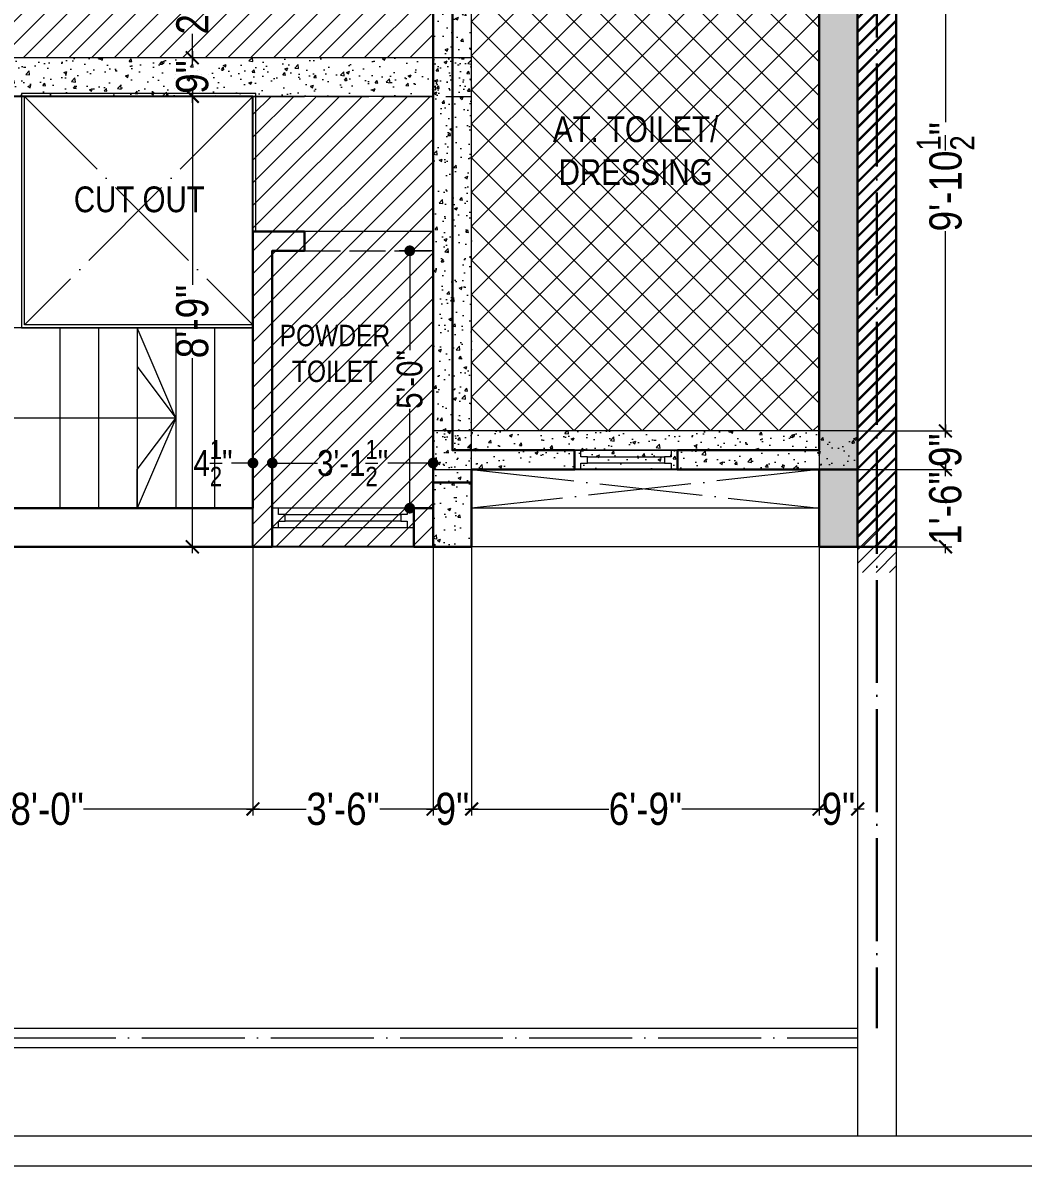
# Model space of a CAD drawing. Header units: millimetres. Extents: x 56222 to 163527, y -177397 to -121287.
# Drawn here: x 159547.7 to 159781, y -175332.2 to -175065.7 of the extents above; entities that cross this region are included whole.
import ezdxf

# ---------------------------------------------------------------- set-up
doc = ezdxf.new("R2010")
doc.units = ezdxf.units.MM
doc.header["$MEASUREMENT"] = 0
doc.header["$PDMODE"] = 35
doc.linetypes.add('ACAD_ISO02W100', pattern=[15, 12, -3])
doc.linetypes.add('ACAD_ISO04W100', pattern=[30, 24, -3, 0, -3])
doc.layers.get('Defpoints').update_dxf_attribs({"color": 220})
for name, color, linetype, lineweight in [('COLUMN', 1, 'Continuous', 30), ('FIRST FLOOR_( STAIR )', 251, 'Continuous', 9), ('GROUND FLOOR', 7, 'Continuous', 9), ('GROUND FLOOR  ( HATCH )', 251, 'Continuous', 9), ('GROUND FLOOR ( DW_RAIL )', 7, 'Continuous', 9), ('SECOND FLOOR', 7, 'Continuous', 9), ('SECOND FLOOR  ( PLINE )', 251, 'Continuous', 30), ('SECOND FLOOR ( DIM )', 7, 'Continuous', 9), ('SECOND FLOOR ( DW_RAIL )', 7, 'Continuous', 9), ('SECOND FLOOR ( PLine )', 7, 'Continuous', 30), ('SECOND FLOOR ( TEXT )', 7, 'Continuous', 9), ('X_PLOT', 1, 'Continuous', 9), ('X_SHEET', 7, 'Continuous', 9), ('XX~SLAB ( BEAM )~ ( DIM )', 7, 'Continuous', 9), ('XX~SLAB ( HATCH )', 7, 'Continuous', 9), ('XX~STR BEAM', 5, 'ACAD_ISO02W100', 9)]:
    doc.layers.add(name, color=color, linetype=linetype, lineweight=lineweight)
doc.layers.add('XX~SLAB ( BEAM )~ ( HATCH )', color=1, linetype='Continuous', lineweight=9, plot=False)
doc.layers.add('XX~SLAB ( HATCH )~ PLINE', color=251, linetype='Continuous', lineweight=9, plot=False)
doc.layers.add('XX~SLAB ( PLINE )', color=251, linetype='Continuous', plot=False)
doc.styles.add('Cn BT~6', font='swissc.ttf', dxfattribs={"height": 6})
doc.styles.add("Cn_BT_0'-0", font='swissc.ttf')
doc.styles.add('Cn_BT_7½', font='swissc.ttf', dxfattribs={"height": 7.5})
doc.styles.add('KATHA', font='swissc.ttf')
doc.dimstyles.new('Cn BT~6', dxfattribs={"dimtxt": 0.18, "dimasz": 2.5, "dimexe": 2.5, "dimexo": 0, "dimgap": 0.09, "dimtad": 0, "dimdec": 3, "dimzin": 3, "dimdsep": 46, "dimlunit": 4, "dimtxsty": 'Cn BT~6', "dimblk": 'DOT', "dimcen": 0.09, "dimdle": 2, "dimclrd": 250, "dimclre": 250, "dimclrt": 5, "dimadec": 0, "dimazin": 0, "dimtfac": 0.75, "dimtdec": 3, "dimtofl": 0, "dimtmove": 0, "dimatfit": 3, "dimfxl": 1, "dimtolj": 1, "dimtzin": 0, "dimlwd": 15, "dimlwe": 15, "dimarcsym": 0})
doc.dimstyles.new('Cn_BT_7½', dxfattribs={"dimtxt": 9, "dimasz": 3, "dimexe": 1.5, "dimexo": 0, "dimgap": 0.09, "dimtad": 0, "dimdec": 3, "dimzin": 3, "dimdsep": 46, "dimlunit": 4, "dimtxsty": 'Cn_BT_7½', "dimblk": 'ARCHTICK', "dimcen": 0.09, "dimdle": 1.5, "dimclrd": 251, "dimclre": 251, "dimclrt": 14, "dimadec": 0, "dimazin": 0, "dimtfac": 0.75, "dimtdec": 3, "dimtofl": 0, "dimtmove": 0, "dimatfit": 3, "dimfxl": 0, "dimtolj": 1, "dimtzin": 0, "dimlwd": 15, "dimlwe": 15, "dimarcsym": 0})

# ---------------------------------------------------------------- blocks, each defined once
blk = doc.blocks.new('_Dot')
at = {"color": 0, "linetype": 'ByBlock', "lineweight": -2}
blk.add_line((-0.5, 0), (-1, 0), dxfattribs=at)
at = {"color": 0, "linetype": 'ByBlock', "const_width": 0.5}
blk.add_lwpolyline([(-0.25, 0, 1), (0.25, 0, 1)], format="xyb", close=True, dxfattribs=at)
blk = doc.blocks.new('*D327')
at = {"layer": 'Defpoints', "color": 0, "transparency": 16777216}
for p in [(159605.88, -175160.81), (159643.38, -175160.81), (159643.38, -175168.28)]:
    blk.add_point(p, dxfattribs=at)
at = {"layer": 'SECOND FLOOR ( DIM )', "color": 250, "lineweight": 15, "transparency": 16777216}
for p, q in [((159605.88, -175160.81), (159605.88, -175170.78)), ((159643.38, -175160.81), (159643.38, -175170.78)), ((159608.38, -175168.28), (159616.43, -175168.28)), ((159640.88, -175168.28), (159632.82, -175168.28))]:
    blk.add_line(p, q, dxfattribs=at)
at = {"layer": 'SECOND FLOOR ( DIM )', "color": 250, "lineweight": 15, "transparency": 16777216, "xscale": 2.5, "yscale": 2.5, "zscale": 2.5, "rotation": 180}
blk.add_blockref('_Dot', (159605.88, -175168.28), dxfattribs=at)
at = {"layer": 'SECOND FLOOR ( DIM )', "color": 250, "lineweight": 15, "transparency": 16777216, "xscale": 2.5, "yscale": 2.5, "zscale": 2.5}
blk.add_blockref('_Dot', (159643.38, -175168.28), dxfattribs=at)
at = {"layer": 'SECOND FLOOR ( DIM )', "color": 5, "transparency": 16777216, "insert": (159624.63, -175168.28), "char_height": 6, "attachment_point": 5, "style": 'Cn BT~6'}
blk.add_mtext('\\A1;3\'-1{\\H0.750000x;\\S1/2;}"', dxfattribs=at)
blk = doc.blocks.new('*D326')
at = {"layer": 'Defpoints', "color": 0, "transparency": 16777216}
for p in [(159637.94, -175118.81), (159643.38, -175118.81), (159643.38, -175178.81)]:
    blk.add_point(p, dxfattribs=at)
at = {"layer": 'SECOND FLOOR ( DIM )', "color": 250, "lineweight": 15, "transparency": 16777216}
for p, q in [((159643.38, -175118.81), (159635.44, -175118.81)), ((159637.94, -175121.31), (159637.94, -175141.96)), ((159637.94, -175176.31), (159637.94, -175155.65)), ((159643.38, -175178.81), (159635.44, -175178.81))]:
    blk.add_line(p, q, dxfattribs=at)
at = {"layer": 'SECOND FLOOR ( DIM )', "color": 250, "lineweight": 15, "transparency": 16777216, "xscale": 2.5, "yscale": 2.5, "zscale": 2.5}
for p, rotation in [((159637.94, -175118.81), 90), ((159637.94, -175178.81), 270)]:
    blk.add_blockref('_Dot', p, dxfattribs=dict(at, rotation=rotation))
at = {"layer": 'SECOND FLOOR ( DIM )', "color": 5, "transparency": 16777216, "insert": (159637.94, -175148.81), "char_height": 6, "attachment_point": 5, "rotation": 90, "style": 'Cn BT~6'}
blk.add_mtext('\\A1;5\'-0"', dxfattribs=at)
blk = doc.blocks.new('_ArchTick')
at = {"color": 0, "linetype": 'ByBlock', "const_width": 0.15}
blk.add_lwpolyline([(-0.5, -0.5), (0.5, 0.5)], dxfattribs=at)
blk = doc.blocks.new('*D274')
at = {"layer": 'Defpoints', "color": 0, "transparency": 16777216}
for p in [(159742.38, -175042.31), (159742.38, -175160.81), (159762.86, -175160.81)]:
    blk.add_point(p, dxfattribs=at)
at = {"layer": 'XX~SLAB ( BEAM )~ ( DIM )', "color": 251, "lineweight": 15, "transparency": 16777216}
for p, q in [((159742.38, -175042.31), (159764.36, -175042.31)), ((159762.86, -175040.81), (159762.86, -175088.84)), ((159762.86, -175162.31), (159762.86, -175114.27)), ((159742.38, -175160.81), (159764.36, -175160.81))]:
    blk.add_line(p, q, dxfattribs=at)
at = {"layer": 'XX~SLAB ( BEAM )~ ( DIM )', "color": 251, "lineweight": 15, "transparency": 16777216, "xscale": 3, "yscale": 3, "zscale": 3}
for p, rotation in [((159762.86, -175042.31), 90), ((159762.86, -175160.81), 270)]:
    blk.add_blockref('_ArchTick', p, dxfattribs=dict(at, rotation=rotation))
at = {"layer": 'XX~SLAB ( BEAM )~ ( DIM )', "color": 14, "transparency": 16777216, "insert": (159762.86, -175101.56), "char_height": 7.5, "attachment_point": 5, "rotation": 90, "style": 'Cn_BT_7½'}
blk.add_mtext('\\A1;9\'-10{\\H0.750000x;\\S1/2;}"', dxfattribs=at)
blk = doc.blocks.new('*D273')
at = {"layer": 'Defpoints', "color": 0, "transparency": 16777216}
for p in [(159742.38, -175160.81), (159742.38, -175169.81), (159762.86, -175169.81)]:
    blk.add_point(p, dxfattribs=at)
at = {"layer": 'XX~SLAB ( BEAM )~ ( DIM )', "color": 251, "lineweight": 15, "transparency": 16777216}
for p, q in [((159762.86, -175159.31), (159762.86, -175161.65)), ((159742.38, -175160.81), (159764.36, -175160.81)), ((159742.38, -175169.81), (159764.36, -175169.81)), ((159762.86, -175171.31), (159762.86, -175168.96))]:
    blk.add_line(p, q, dxfattribs=at)
at = {"layer": 'XX~SLAB ( BEAM )~ ( DIM )', "color": 251, "lineweight": 15, "transparency": 16777216, "xscale": 3, "yscale": 3, "zscale": 3}
for p, rotation in [((159762.86, -175160.81), 90), ((159762.86, -175169.81), 270)]:
    blk.add_blockref('_ArchTick', p, dxfattribs=dict(at, rotation=rotation))
at = {"layer": 'XX~SLAB ( BEAM )~ ( DIM )', "color": 14, "transparency": 16777216, "insert": (159762.86, -175165.31), "char_height": 7.5, "attachment_point": 5, "rotation": 90, "style": 'Cn_BT_7½'}
blk.add_mtext('\\A1;9"', dxfattribs=at)
blk = doc.blocks.new('*D272')
at = {"layer": 'Defpoints', "color": 0, "transparency": 16777216}
for p in [(159742.38, -175169.81), (159751.38, -175187.81), (159762.86, -175187.81)]:
    blk.add_point(p, dxfattribs=at)
at = {"layer": 'XX~SLAB ( BEAM )~ ( DIM )', "color": 251, "lineweight": 15, "transparency": 16777216}
for p, q in [((159762.86, -175168.31), (159762.86, -175170.43)), ((159742.38, -175169.81), (159764.36, -175169.81)), ((159762.86, -175189.31), (159762.86, -175187.18)), ((159751.38, -175187.81), (159764.36, -175187.81))]:
    blk.add_line(p, q, dxfattribs=at)
at = {"layer": 'XX~SLAB ( BEAM )~ ( DIM )', "color": 251, "lineweight": 15, "transparency": 16777216, "xscale": 3, "yscale": 3, "zscale": 3}
for p, rotation in [((159762.86, -175169.81), 90), ((159762.86, -175187.81), 270)]:
    blk.add_blockref('_ArchTick', p, dxfattribs=dict(at, rotation=rotation))
at = {"layer": 'XX~SLAB ( BEAM )~ ( DIM )', "color": 14, "transparency": 16777216, "insert": (159762.86, -175178.81), "char_height": 7.5, "attachment_point": 5, "rotation": 90, "style": 'Cn_BT_7½'}
blk.add_mtext('\\A1;1\'-6"', dxfattribs=at)
blk = doc.blocks.new('*D268')
at = {"layer": 'Defpoints', "color": 0, "transparency": 16777216}
for p in [(159601.38, -175187.81), (159505.38, -175223.81), (159601.38, -175248.94)]:
    blk.add_point(p, dxfattribs=at)
at = {"layer": 'XX~SLAB ( BEAM )~ ( DIM )', "color": 251, "lineweight": 15, "transparency": 16777216}
for p, q in [((159601.38, -175187.81), (159601.38, -175250.44)), ((159505.38, -175223.81), (159505.38, -175250.44)), ((159503.88, -175248.94), (159544.85, -175248.94)), ((159602.88, -175248.94), (159561.9, -175248.94))]:
    blk.add_line(p, q, dxfattribs=at)
at = {"layer": 'XX~SLAB ( BEAM )~ ( DIM )', "color": 251, "lineweight": 15, "transparency": 16777216, "xscale": 3, "yscale": 3, "zscale": 3, "rotation": 180}
blk.add_blockref('_ArchTick', (159505.38, -175248.94), dxfattribs=at)
at = {"layer": 'XX~SLAB ( BEAM )~ ( DIM )', "color": 251, "lineweight": 15, "transparency": 16777216, "xscale": 3, "yscale": 3, "zscale": 3}
blk.add_blockref('_ArchTick', (159601.38, -175248.94), dxfattribs=at)
at = {"layer": 'XX~SLAB ( BEAM )~ ( DIM )', "color": 14, "transparency": 16777216, "insert": (159553.38, -175248.94), "char_height": 7.5, "attachment_point": 5, "style": 'Cn_BT_7½'}
blk.add_mtext('\\A1;8\'-0"', dxfattribs=at)
blk = doc.blocks.new('*D267')
at = {"layer": 'Defpoints', "color": 0, "transparency": 16777216}
for p in [(159601.38, -175187.81), (159643.38, -175187.81), (159643.38, -175248.94)]:
    blk.add_point(p, dxfattribs=at)
at = {"layer": 'XX~SLAB ( BEAM )~ ( DIM )', "color": 251, "lineweight": 15, "transparency": 16777216}
for p, q in [((159601.38, -175187.81), (159601.38, -175250.44)), ((159643.38, -175187.81), (159643.38, -175250.44)), ((159599.88, -175248.94), (159613.82, -175248.94)), ((159644.88, -175248.94), (159630.93, -175248.94))]:
    blk.add_line(p, q, dxfattribs=at)
at = {"layer": 'XX~SLAB ( BEAM )~ ( DIM )', "color": 251, "lineweight": 15, "transparency": 16777216, "xscale": 3, "yscale": 3, "zscale": 3, "rotation": 180}
blk.add_blockref('_ArchTick', (159601.38, -175248.94), dxfattribs=at)
at = {"layer": 'XX~SLAB ( BEAM )~ ( DIM )', "color": 251, "lineweight": 15, "transparency": 16777216, "xscale": 3, "yscale": 3, "zscale": 3}
blk.add_blockref('_ArchTick', (159643.38, -175248.94), dxfattribs=at)
at = {"layer": 'XX~SLAB ( BEAM )~ ( DIM )', "color": 14, "transparency": 16777216, "insert": (159622.38, -175248.94), "char_height": 7.5, "attachment_point": 5, "style": 'Cn_BT_7½'}
blk.add_mtext('\\A1;3\'-6"', dxfattribs=at)
blk = doc.blocks.new('*D266')
at = {"layer": 'Defpoints', "color": 0, "transparency": 16777216}
for p in [(159643.38, -175187.81), (159652.38, -175187.81), (159652.38, -175248.94)]:
    blk.add_point(p, dxfattribs=at)
at = {"layer": 'XX~SLAB ( BEAM )~ ( DIM )', "color": 251, "lineweight": 15, "transparency": 16777216}
for p, q in [((159643.38, -175187.81), (159643.38, -175250.44)), ((159652.38, -175187.81), (159652.38, -175250.44)), ((159641.88, -175248.94), (159644.22, -175248.94)), ((159653.88, -175248.94), (159651.53, -175248.94))]:
    blk.add_line(p, q, dxfattribs=at)
at = {"layer": 'XX~SLAB ( BEAM )~ ( DIM )', "color": 251, "lineweight": 15, "transparency": 16777216, "xscale": 3, "yscale": 3, "zscale": 3, "rotation": 180}
blk.add_blockref('_ArchTick', (159643.38, -175248.94), dxfattribs=at)
at = {"layer": 'XX~SLAB ( BEAM )~ ( DIM )', "color": 251, "lineweight": 15, "transparency": 16777216, "xscale": 3, "yscale": 3, "zscale": 3}
blk.add_blockref('_ArchTick', (159652.38, -175248.94), dxfattribs=at)
at = {"layer": 'XX~SLAB ( BEAM )~ ( DIM )', "color": 14, "transparency": 16777216, "insert": (159647.88, -175248.94), "char_height": 7.5, "attachment_point": 5, "style": 'Cn_BT_7½'}
blk.add_mtext('\\A1;9"', dxfattribs=at)
blk = doc.blocks.new('*D265')
at = {"layer": 'Defpoints', "color": 0, "transparency": 16777216}
for p in [(159652.38, -175187.81), (159733.38, -175187.81), (159733.38, -175248.94)]:
    blk.add_point(p, dxfattribs=at)
at = {"layer": 'XX~SLAB ( BEAM )~ ( DIM )', "color": 251, "lineweight": 15, "transparency": 16777216}
for p, q in [((159652.38, -175187.81), (159652.38, -175250.44)), ((159733.38, -175187.81), (159733.38, -175250.44)), ((159650.88, -175248.94), (159684.36, -175248.94)), ((159734.88, -175248.94), (159701.39, -175248.94))]:
    blk.add_line(p, q, dxfattribs=at)
at = {"layer": 'XX~SLAB ( BEAM )~ ( DIM )', "color": 251, "lineweight": 15, "transparency": 16777216, "xscale": 3, "yscale": 3, "zscale": 3, "rotation": 180}
blk.add_blockref('_ArchTick', (159652.38, -175248.94), dxfattribs=at)
at = {"layer": 'XX~SLAB ( BEAM )~ ( DIM )', "color": 251, "lineweight": 15, "transparency": 16777216, "xscale": 3, "yscale": 3, "zscale": 3}
blk.add_blockref('_ArchTick', (159733.38, -175248.94), dxfattribs=at)
at = {"layer": 'XX~SLAB ( BEAM )~ ( DIM )', "color": 14, "transparency": 16777216, "insert": (159692.88, -175248.94), "char_height": 7.5, "attachment_point": 5, "style": 'Cn_BT_7½'}
blk.add_mtext('\\A1;6\'-9"', dxfattribs=at)
blk = doc.blocks.new('*D264')
at = {"layer": 'Defpoints', "color": 0, "transparency": 16777216}
for p in [(159733.38, -175187.81), (159742.38, -175187.81), (159742.38, -175248.94)]:
    blk.add_point(p, dxfattribs=at)
at = {"layer": 'XX~SLAB ( BEAM )~ ( DIM )', "color": 251, "lineweight": 15, "transparency": 16777216}
for p, q in [((159733.38, -175187.81), (159733.38, -175250.44)), ((159742.38, -175187.81), (159742.38, -175250.44)), ((159731.88, -175248.94), (159734.22, -175248.94)), ((159743.88, -175248.94), (159741.53, -175248.94))]:
    blk.add_line(p, q, dxfattribs=at)
at = {"layer": 'XX~SLAB ( BEAM )~ ( DIM )', "color": 251, "lineweight": 15, "transparency": 16777216, "xscale": 3, "yscale": 3, "zscale": 3, "rotation": 180}
blk.add_blockref('_ArchTick', (159733.38, -175248.94), dxfattribs=at)
at = {"layer": 'XX~SLAB ( BEAM )~ ( DIM )', "color": 251, "lineweight": 15, "transparency": 16777216, "xscale": 3, "yscale": 3, "zscale": 3}
blk.add_blockref('_ArchTick', (159742.38, -175248.94), dxfattribs=at)
at = {"layer": 'XX~SLAB ( BEAM )~ ( DIM )', "color": 14, "transparency": 16777216, "insert": (159737.88, -175248.94), "char_height": 7.5, "attachment_point": 5, "style": 'Cn_BT_7½'}
blk.add_mtext('\\A1;9"', dxfattribs=at)
blk = doc.blocks.new('*D260')
at = {"layer": 'Defpoints', "color": 0, "transparency": 16777216}
for p in [(159590.52, -175042.31), (159587.25, -175073.81), (159590.52, -175073.81)]:
    blk.add_point(p, dxfattribs=at)
at = {"layer": 'XX~SLAB ( BEAM )~ ( DIM )', "color": 251, "lineweight": 15, "transparency": 16777216}
for p, q in [((159590.52, -175042.31), (159585.75, -175042.31)), ((159587.25, -175040.81), (159587.25, -175047.87)), ((159587.25, -175075.31), (159587.25, -175068.24)), ((159590.52, -175073.81), (159585.75, -175073.81))]:
    blk.add_line(p, q, dxfattribs=at)
at = {"layer": 'XX~SLAB ( BEAM )~ ( DIM )', "color": 251, "lineweight": 15, "transparency": 16777216, "xscale": 3, "yscale": 3, "zscale": 3}
for p, rotation in [((159587.25, -175042.31), 90), ((159587.25, -175073.81), 270)]:
    blk.add_blockref('_ArchTick', p, dxfattribs=dict(at, rotation=rotation))
at = {"layer": 'XX~SLAB ( BEAM )~ ( DIM )', "color": 14, "transparency": 16777216, "insert": (159587.25, -175058.06), "char_height": 7.5, "attachment_point": 5, "rotation": 90, "style": 'Cn_BT_7½'}
blk.add_mtext('\\A1;2\'-7{\\H0.750000x;\\S1/2;}"', dxfattribs=at)
blk = doc.blocks.new('*D259')
at = {"layer": 'Defpoints', "color": 0, "transparency": 16777216}
for p in [(159590.52, -175073.81), (159587.25, -175082.81), (159590.52, -175082.81)]:
    blk.add_point(p, dxfattribs=at)
at = {"layer": 'XX~SLAB ( BEAM )~ ( DIM )', "color": 251, "lineweight": 15, "transparency": 16777216}
for p, q in [((159587.25, -175072.31), (159587.25, -175074.65)), ((159590.52, -175073.81), (159585.75, -175073.81)), ((159590.52, -175082.81), (159585.75, -175082.81)), ((159587.25, -175084.31), (159587.25, -175081.96))]:
    blk.add_line(p, q, dxfattribs=at)
at = {"layer": 'XX~SLAB ( BEAM )~ ( DIM )', "color": 251, "lineweight": 15, "transparency": 16777216, "xscale": 3, "yscale": 3, "zscale": 3}
for p, rotation in [((159587.25, -175073.81), 90), ((159587.25, -175082.81), 270)]:
    blk.add_blockref('_ArchTick', p, dxfattribs=dict(at, rotation=rotation))
at = {"layer": 'XX~SLAB ( BEAM )~ ( DIM )', "color": 14, "transparency": 16777216, "insert": (159587.25, -175078.31), "char_height": 7.5, "attachment_point": 5, "rotation": 90, "style": 'Cn_BT_7½'}
blk.add_mtext('\\A1;9"', dxfattribs=at)
blk = doc.blocks.new('*D258')
at = {"layer": 'Defpoints', "color": 0, "transparency": 16777216}
for p in [(159590.52, -175082.81), (159587.25, -175187.81), (159601.38, -175187.81)]:
    blk.add_point(p, dxfattribs=at)
at = {"layer": 'XX~SLAB ( BEAM )~ ( DIM )', "color": 251, "lineweight": 15, "transparency": 16777216}
for p, q in [((159590.52, -175082.81), (159585.75, -175082.81)), ((159587.25, -175081.31), (159587.25, -175126.78)), ((159587.25, -175189.31), (159587.25, -175143.83)), ((159601.38, -175187.81), (159585.75, -175187.81))]:
    blk.add_line(p, q, dxfattribs=at)
at = {"layer": 'XX~SLAB ( BEAM )~ ( DIM )', "color": 251, "lineweight": 15, "transparency": 16777216, "xscale": 3, "yscale": 3, "zscale": 3}
for p, rotation in [((159587.25, -175082.81), 90), ((159587.25, -175187.81), 270)]:
    blk.add_blockref('_ArchTick', p, dxfattribs=dict(at, rotation=rotation))
at = {"layer": 'XX~SLAB ( BEAM )~ ( DIM )', "color": 14, "transparency": 16777216, "insert": (159587.25, -175135.31), "char_height": 7.5, "attachment_point": 5, "rotation": 90, "style": 'Cn_BT_7½'}
blk.add_mtext('\\A1;8\'-9"', dxfattribs=at)
blk = doc.blocks.new('*D255')
at = {"layer": 'Defpoints', "color": 0, "transparency": 16777216}
for p in [(159601.38, -175163.02), (159605.88, -175160.81), (159601.38, -175168.28)]:
    blk.add_point(p, dxfattribs=at)
at = {"layer": 'SECOND FLOOR ( DIM )', "color": 250, "lineweight": 15, "transparency": 16777216}
for p, q in [((159601.38, -175163.02), (159601.38, -175170.78)), ((159605.88, -175160.81), (159605.88, -175170.78)), ((159598.88, -175168.28), (159596.38, -175168.28)), ((159608.38, -175168.28), (159610.88, -175168.28))]:
    blk.add_line(p, q, dxfattribs=at)
at = {"layer": 'SECOND FLOOR ( DIM )', "color": 250, "lineweight": 15, "transparency": 16777216, "xscale": 2.5, "yscale": 2.5, "zscale": 2.5}
blk.add_blockref('_Dot', (159601.38, -175168.28), dxfattribs=at)
at = {"layer": 'SECOND FLOOR ( DIM )', "color": 250, "lineweight": 15, "transparency": 16777216, "xscale": 2.5, "yscale": 2.5, "zscale": 2.5, "rotation": 180}
blk.add_blockref('_Dot', (159605.88, -175168.28), dxfattribs=at)
at = {"layer": 'SECOND FLOOR ( DIM )', "color": 5, "transparency": 16777216, "insert": (159592.06, -175168.28), "char_height": 6, "attachment_point": 5, "style": 'Cn BT~6'}
blk.add_mtext('\\A1;4{\\H0.750000x;\\S1/2;}"', dxfattribs=at)

msp = doc.modelspace()

# ---------------------------------------------------------------- hatches: boundary and pattern name
at = {"layer": 'GROUND FLOOR  ( HATCH )'}
h = msp.add_hatch(dxfattribs=at)
h.set_pattern_fill('ANSI31', color=6, scale=18, style=0)
h.set_pattern_definition([(45, (43210.6903, -12568.631), (-1.590990258, 1.590990258), [])])
h.paths.add_polyline_path([(159751.3762, -174844.30534), (159742.37621, -174844.30534), (159742.37621, -175187.80535), (159751.3762, -175187.80535)])
h = msp.add_hatch(dxfattribs=at)
h.set_pattern_fill('ANSI31', color=6, scale=18, style=0)
h.set_pattern_definition([(45, (43210.6903, -12574.631), (-1.590990258, 1.590990258), [])])
h.paths.add_polyline_path([(159751.3762, -174850.30534), (159742.37621, -174850.30534), (159742.37621, -175193.80535), (159751.3762, -175193.80535)])
at = {"layer": 'XX~SLAB ( BEAM )~ ( HATCH )'}
h = msp.add_hatch(dxfattribs=at)
h.set_pattern_fill('AR-CONC', color=256, style=0)
h.set_pattern_definition([(50, (159733.376, -175187.8054), (7.1726, -0.62752), [0.75, -8.25]), (355, (159733.376, -175187.805), (-1.38751, 7.52192), [0.6, -6.6]), (100.4514, (159733.974, -175187.8576), (5.7851, 6.8944), [0.6374, -7.01142]), (46.1842, (159733.376, -175185.805), (10.6724, -1.6552), [1.125, -12.375]), (96.6356, (159734.266, -175185.943), (9.34663, 9.74118), [0.9561, -10.51713]), (351.184, (159733.376, -175185.805), (9.3466, 9.7412), [0.9, -9.9]), (21, (159734.376, -175186.3054), (5.96907, -4.02619), [0.75, -8.25]), (326, (159734.376, -175186.305), (2.43315, 7.2515), [0.6, -6.6]), (71.4514, (159734.8736, -175186.641), (8.40223, 3.2253), [0.6374, -7.01142]), (37.5, (159733.3762, -175187.8054), (0.121599, 3.328939), [0, -6.52, 0, -6.7, 0, -6.625]), (7.5, (159733.3762, -175187.8054), (2.630695, 3.944117), [0, -3.82, 0, -6.37, 0, -2.525]), (327.5, (159731.1462, -175187.8054), (5.338224, -0.225549), [0, -2.5, 0, -7.8, 0, -10.35]), (317.5, (159730.146, -175187.8054), (5.83186, 1.00105), [0, -3.25, 0, -5.18, 0, -7.35])])
h.paths.add_polyline_path([(159733.37621, -175187.80535), (159742.37621, -175187.80535), (159742.37621, -174877.30534), (159733.37621, -174877.30534)])
h = msp.add_hatch(dxfattribs=at)
h.set_pattern_fill('AR-CONC', color=256, style=0)
h.set_pattern_definition([(50, (159643.376, -175187.8054), (7.1726, -0.62752), [0.75, -8.25]), (355, (159643.376, -175187.805), (-1.3875, 7.52192), [0.6, -6.6]), (100.4514, (159643.974, -175187.8576), (5.7851, 6.8944), [0.6374, -7.01142]), (46.184, (159643.376, -175185.805), (10.6724, -1.6552), [1.125, -12.375]), (96.6356, (159644.266, -175185.943), (9.3466, 9.7412), [0.9561, -10.5171]), (351.184, (159643.376, -175185.805), (9.3466, 9.7412), [0.9, -9.9]), (21, (159644.376, -175186.3054), (5.96907, -4.0262), [0.75, -8.25]), (326, (159644.376, -175186.305), (2.43315, 7.2515), [0.6, -6.6]), (71.4514, (159644.8736, -175186.641), (8.40223, 3.2253), [0.6374, -7.01142]), (37.5, (159643.3762, -175187.8054), (0.1216, 3.32894), [0, -6.52, 0, -6.7, 0, -6.625]), (7.5, (159643.3762, -175187.8054), (2.630695, 3.94412), [0, -3.82, 0, -6.37, 0, -2.525]), (327.5, (159641.1462, -175187.8054), (5.338224, -0.22555), [0, -2.5, 0, -7.8, 0, -10.35]), (317.5, (159640.146, -175187.8054), (5.83186, 1.00105), [0, -3.25, 0, -5.18, 0, -7.35])])
h.paths.add_polyline_path([(159643.3762, -175187.80535), (159652.3762, -175187.80535), (159652.3762, -175033.30534), (159643.3762, -175033.30534)])
h = msp.add_hatch(dxfattribs=at)
h.set_pattern_fill('AR-CONC', color=256, style=0)
h.set_pattern_definition([(50, (159496.376, -175082.8053), (7.1726, -0.62752), [0.75, -8.25]), (355, (159496.376, -175082.805), (-1.3875, 7.52192), [0.6, -6.6]), (100.4514, (159496.974, -175082.8576), (5.7851, 6.8944), [0.6374, -7.01142]), (46.184, (159496.376, -175080.805), (10.6724, -1.6552), [1.125, -12.375]), (96.6356, (159497.266, -175080.943), (9.3466, 9.7412), [0.9561, -10.5171]), (351.184, (159496.376, -175080.805), (9.3466, 9.7412), [0.9, -9.9]), (21, (159497.376, -175081.3053), (5.96907, -4.0262), [0.75, -8.25]), (326, (159497.376, -175081.305), (2.43315, 7.2515), [0.6, -6.6]), (71.4514, (159497.8736, -175081.641), (8.40223, 3.2253), [0.6374, -7.01142]), (37.5, (159496.3762, -175082.8053), (0.1216, 3.32894), [0, -6.52, 0, -6.7, 0, -6.625]), (7.5, (159496.3762, -175082.8053), (2.630695, 3.94412), [0, -3.82, 0, -6.37, 0, -2.525]), (327.5, (159494.1462, -175082.8053), (5.338224, -0.22555), [0, -2.5, 0, -7.8, 0, -10.35]), (317.5, (159493.146, -175082.8053), (5.83186, 1.00105), [0, -3.25, 0, -5.18, 0, -7.35])])
h.paths.add_polyline_path([(159496.37621, -175073.80534), (159496.37621, -175082.80534), (159652.3762, -175082.80534), (159652.3762, -175073.80534)])
h = msp.add_hatch(dxfattribs=at)
h.set_pattern_fill('AR-CONC', color=256, style=0)
h.set_pattern_definition([(50, (159643.376, -175169.8053), (7.1726, -0.62752), [0.75, -8.25]), (355, (159643.376, -175169.805), (-1.3875, 7.5219), [0.6, -6.6]), (100.451, (159643.974, -175169.8576), (5.7851, 6.8944), [0.6374, -7.0114]), (46.184, (159643.376, -175167.805), (10.6724, -1.6552), [1.125, -12.375]), (96.636, (159644.266, -175167.943), (9.3466, 9.7412), [0.9561, -10.5171]), (351.184, (159643.376, -175167.805), (9.3466, 9.7412), [0.9, -9.9]), (21, (159644.376, -175168.3053), (5.96907, -4.0262), [0.75, -8.25]), (326, (159644.376, -175168.305), (2.43315, 7.2515), [0.6, -6.6]), (71.451, (159644.8736, -175168.641), (8.40223, 3.2253), [0.6374, -7.0114]), (37.5, (159643.3762, -175169.8053), (0.1216, 3.32894), [0, -6.52, 0, -6.7, 0, -6.625]), (7.5, (159643.3762, -175169.8053), (2.6307, 3.94412), [0, -3.82, 0, -6.37, 0, -2.525]), (327.5, (159641.1462, -175169.8053), (5.338224, -0.22555), [0, -2.5, 0, -7.8, 0, -10.35]), (317.5, (159640.146, -175169.8053), (5.83186, 1.00105), [0, -3.25, 0, -5.18, 0, -7.35])])
h.paths.add_polyline_path([(159643.37621, -175160.80534), (159643.37621, -175169.80534), (159742.37621, -175169.80534), (159742.37621, -175160.80534)])
at = {"layer": 'XX~SLAB ( HATCH )'}
h = msp.add_hatch(dxfattribs=at)
h.set_pattern_fill('ANSI31', color=256, scale=30, style=0)
h.set_pattern_definition([(45, (159505.3762, -175073.8053), (-2.65165, 2.65165), [])])
h.paths.add_polyline_path([(159505.37621, -175042.30534), (159643.3762, -175042.30534), (159643.3762, -175073.80534), (159505.37621, -175073.80534)])
h = msp.add_hatch(dxfattribs=at)
h.set_pattern_fill('ANSI37', color=6, scale=45, style=0)
h.set_pattern_definition([(45, (159652.376, -175160.8053), (-3.97748, 3.97748), []), (135, (159652.376, -175160.8053), (-3.97748, -3.97748), [])])
h.paths.add_polyline_path([(159652.3762, -175042.30534), (159733.37621, -175042.30534), (159733.37621, -175160.80534), (159652.3762, -175160.80534)])
h = msp.add_hatch(dxfattribs=at)
h.set_pattern_fill('ANSI31', color=256, scale=30, style=0)
h.set_pattern_definition([(45, (159601.3762, -175187.8053), (-2.65165, 2.65165), [])])
h.paths.add_polyline_path([(159601.37621, -175187.80534), (159643.37621, -175187.80534), (159643.37621, -175082.80534), (159601.37621, -175082.80534)])

# ---------------------------------------------------------------- linework, layer by layer
at = {"layer": 'COLUMN'}
for points in [[(159733.37621, -175169.80534), (159742.37621, -175169.80534), (159742.37621, -175187.80534), (159733.37621, -175187.80534)], [(159643.37621, -175172.80535), (159652.37621, -175172.80535), (159652.37621, -175187.80534), (159643.37621, -175187.80534)]]:
    msp.add_lwpolyline(points, close=True, dxfattribs=at)
at = {"layer": 'FIRST FLOOR_( STAIR )'}
for p, q in [((159601.37621, -175136.80534), (159505.37621, -175136.80534)), ((159556.37621, -175136.80534), (159556.37621, -175178.80534)), ((159565.37621, -175136.80534), (159565.37621, -175178.80534)), ((159574.37621, -175136.80534), (159574.37621, -175178.80534)), ((159583.37621, -175136.80534), (159583.37621, -175178.80534)), ((159592.37621, -175136.80534), (159592.37621, -175178.80534))]:
    msp.add_line(p, q, dxfattribs=at)
msp.add_lwpolyline([(159583.37621, -175157.80534), (159574.37621, -175136.80534), (159574.37621, -175145.80534), (159583.37621, -175157.80534), (159574.37621, -175178.80534), (159574.37621, -175169.80534), (159583.37621, -175157.80534), (159526.37621, -175157.80534), (159526.37621, -175082.80534)], dxfattribs=at)
at = {"layer": 'GROUND FLOOR'}
for p, q in [((159742.3762, -174804.25648), (159742.3762, -175325.18929)), ((159751.37621, -174804.25648), (159751.37621, -175325.18929)), ((159676.37621, -175165.30534), (159676.37621, -175169.80534)), ((159700.37621, -175165.30534), (159700.37621, -175169.80534)), ((159742.37621, -175187.80534), (159742.37621, -175325.18929)), ((159246.62621, -175300.05534), (159742.37621, -175300.05534)), ((159242.12621, -175304.55534), (159742.37621, -175304.55534))]:
    msp.add_line(p, q, dxfattribs=at)
at = {"layer": 'GROUND FLOOR', "color": 1, "linetype": 'ACAD_ISO04W100'}
msp.add_line((159746.87621, -174804.25648), (159746.87621, -175187.80534), dxfattribs=at)
msp.add_lwpolyline([(159742.3762, -174839.80534), (159244.37621, -174839.80534), (159244.37621, -175302.30534), (159742.37621, -175302.30534)], dxfattribs=at)
at = {"layer": 'GROUND FLOOR', "color": 6, "lineweight": 30}
msp.add_lwpolyline([(159751.3762, -174844.30534), (159742.37621, -174844.30534), (159742.37621, -175187.80535), (159751.3762, -175187.80535)], close=True, dxfattribs=at)
at = {"layer": 'GROUND FLOOR ( DW_RAIL )'}
for points in [[(159700.37621, -175165.30534), (159698.87621, -175165.30534), (159698.87621, -175166.80534), (159697.37621, -175166.80534), (159697.37621, -175168.30534), (159679.37621, -175168.30534), (159679.37621, -175166.80534), (159677.87621, -175166.80534), (159677.87621, -175165.30534), (159676.37621, -175165.30534), (159676.37621, -175169.80534), (159677.87621, -175169.80534), (159677.87621, -175168.30534), (159679.37621, -175168.30534), (159679.37621, -175166.80534), (159697.37621, -175166.80534), (159697.37621, -175168.30534), (159698.87621, -175168.30534), (159698.87621, -175169.80534), (159700.37621, -175169.80534), (159700.37621, -175165.30534), (159676.37621, -175165.30534), (159676.37621, -175169.80534), (159700.37621, -175169.80534)], [(159638.87621, -175178.80534), (159637.37621, -175178.80534), (159637.37621, -175180.30534), (159635.87621, -175180.30534), (159635.87621, -175181.80534), (159608.87621, -175181.80534), (159608.87621, -175180.30534), (159607.37621, -175180.30534), (159607.37621, -175178.80534), (159605.87621, -175178.80534), (159605.87621, -175183.30534), (159607.37621, -175183.30534), (159607.37621, -175181.80534), (159608.87621, -175181.80534), (159608.87621, -175180.30534), (159635.87621, -175180.30534), (159635.87621, -175181.80534), (159637.37621, -175181.80534), (159637.37621, -175183.30534), (159638.87621, -175183.30534), (159638.87621, -175178.80534), (159605.87621, -175178.80534), (159605.87621, -175183.30534), (159638.87621, -175183.30534)]]:
    msp.add_lwpolyline(points, close=True, dxfattribs=at)
at = {"layer": 'SECOND FLOOR'}
for p, q in [((159643.37621, -175033.30534), (159643.37621, -175187.80534)), ((159647.87621, -175037.80534), (159647.87621, -175165.30534)), ((159733.37621, -175037.80534), (159733.37621, -175165.30534)), ((159601.37621, -175114.30534), (159601.37621, -175178.80534)), ((159643.37621, -175114.30534), (159601.37621, -175114.30534)), ((159613.37621, -175114.30534), (159613.37621, -175118.80534)), ((159613.37621, -175118.80534), (159605.87621, -175118.80534)), ((159605.87621, -175118.80534), (159605.87621, -175187.80534)), ((159647.87621, -175165.30534), (159733.37621, -175165.30534)), ((159652.37621, -175169.80534), (159733.37621, -175169.80534)), ((159733.37621, -175169.80534), (159733.37621, -175187.80534)), ((159601.37621, -175178.80534), (159505.37621, -175178.80534)), ((159643.37621, -175178.80534), (159605.87621, -175178.80534)), ((159638.87621, -175178.80534), (159638.87621, -175187.80534)), ((159733.37621, -175178.80534), (159652.37621, -175178.80534)), ((159742.37621, -175187.80534), (159496.37621, -175187.80534))]:
    msp.add_line(p, q, dxfattribs=at)
at = {"layer": 'SECOND FLOOR', "color": 1, "linetype": 'ACAD_ISO04W100'}
for p, q in [((159548.07621, -175082.80534), (159601.37621, -175136.10534)), ((159601.37621, -175082.80534), (159548.07621, -175136.10534)), ((159652.37621, -175169.80534), (159733.37621, -175178.80534)), ((159733.37621, -175169.80534), (159652.37621, -175178.80534))]:
    msp.add_line(p, q, dxfattribs=at)
at = {"layer": 'SECOND FLOOR', "linetype": 'ACAD_ISO02W100', "ltscale": 0.7}
msp.add_line((159613.37621, -175118.80534), (159643.37621, -175118.80534), dxfattribs=at)
at = {"layer": 'SECOND FLOOR  ( PLINE )'}
for points in [[(159742.37621, -174877.30534), (159697.37621, -174877.30534), (159697.37621, -174881.80534), (159733.37621, -174881.80534), (159733.37621, -175033.30534), (159701.87621, -175033.30534), (159701.87621, -175037.80534), (159733.37621, -175037.80534), (159733.37621, -175165.30534), (159700.37621, -175165.30534), (159700.37621, -175169.80534), (159733.37621, -175169.80534), (159733.37621, -175187.80534), (159742.37621, -175187.80534)], [(159643.37621, -175033.30534), (159671.87621, -175033.30534), (159671.87621, -175037.80534), (159647.87621, -175037.80534), (159647.87621, -175165.30534), (159676.37621, -175165.30534), (159676.37621, -175169.80534), (159652.37621, -175169.80534), (159652.37621, -175172.80535), (159643.37621, -175172.80535)], [(159638.87621, -175187.80534), (159643.37621, -175187.80534), (159643.37621, -175178.80534), (159638.87621, -175178.80534)]]:
    msp.add_lwpolyline(points, close=True, dxfattribs=at)
at = {"layer": 'SECOND FLOOR ( DW_RAIL )', "color": 32}
msp.add_lwpolyline([(159548.07621, -175082.80534), (159601.37621, -175082.80534), (159601.37621, -175114.30534), (159602.07621, -175114.30534), (159602.07621, -175082.10534), (159547.37621, -175082.10534), (159547.37621, -175136.80534), (159601.37621, -175136.80534), (159601.37621, -175136.10534), (159548.07621, -175136.10534), (159548.07621, -175082.80534)], dxfattribs=at)
at = {"layer": 'SECOND FLOOR ( PLine )'}
msp.add_lwpolyline([(159605.87621, -175187.80534), (159542.87621, -175187.80534), (159542.87621, -175178.80534), (159601.37621, -175178.80534), (159601.37621, -175114.30534), (159613.37621, -175114.30534), (159613.37621, -175118.80534), (159605.87621, -175118.80534)], close=True, dxfattribs=at)
at = {"layer": 'X_PLOT', "linetype": 'ACAD_ISO04W100', "lineweight": 30}
msp.add_line((159746.8762, -174804.25648), (159746.8762, -175300.05534), dxfattribs=at)
at = {"layer": 'X_SHEET'}
for points in [[(159957.43786, -175332.18929), (159190.28949, -175332.18929), (159190.28949, -174797.25648), (159957.43786, -174797.25648)], [(159950.43786, -175325.18929), (159197.28949, -175325.18929), (159197.28949, -174804.25648), (159950.43786, -174804.25648)]]:
    msp.add_lwpolyline(points, close=True, dxfattribs=at)
at = {"layer": 'XX~SLAB ( HATCH )'}
msp.add_lwpolyline([(159601.37621, -175187.80534), (159643.37621, -175187.80534), (159643.37621, -175082.80534), (159601.37621, -175082.80534)], close=True, dxfattribs=at)
at = {"layer": 'XX~SLAB ( HATCH )~ PLINE'}
for points in [[(159505.37621, -175042.30534), (159643.3762, -175042.30534), (159643.3762, -175073.80534), (159505.37621, -175073.80534)], [(159652.3762, -175042.30534), (159733.37621, -175042.30534), (159733.37621, -175160.80534), (159652.3762, -175160.80534)]]:
    msp.add_lwpolyline(points, close=True, dxfattribs=at)
at = {"layer": 'XX~SLAB ( PLINE )'}
msp.add_lwpolyline([(159341.87621, -174877.30534), (159742.3762, -174877.30534), (159742.3762, -175187.80535), (159733.37621, -175187.80534), (159733.37621, -175169.80534), (159652.37621, -175169.80534), (159652.37621, -175187.80534), (159601.37621, -175187.80534), (159601.37621, -175082.80534), (159505.37621, -175082.80534), (159505.37621, -175223.80534), (159341.87621, -175223.80534)], close=True, dxfattribs=at)
at = {"layer": 'XX~STR BEAM'}
for points in [[(159733.37621, -175187.80535), (159742.37621, -175187.80535), (159742.37621, -174877.30534), (159733.37621, -174877.30534)], [(159643.3762, -175187.80535), (159652.3762, -175187.80535), (159652.3762, -175033.30534), (159643.3762, -175033.30534)], [(159496.37621, -175073.80534), (159496.37621, -175082.80534), (159652.3762, -175082.80534), (159652.3762, -175073.80534)], [(159643.37621, -175160.80534), (159643.37621, -175169.80534), (159742.37621, -175169.80534), (159742.37621, -175160.80534)]]:
    msp.add_lwpolyline(points, close=True, dxfattribs=at)

# ---------------------------------------------------------------- texts
at = {"layer": 'SECOND FLOOR ( TEXT )', "attachment_point": 5}
for s, insert, char_height, style in [('AT. TOILET/\\PDRESSING', (159690.61349, -175095.49967), 6, 'KATHA'), ('POWDER\\PTOILET', (159620.49522, -175142.76054), 5, "Cn_BT_0'-0")]:
    msp.add_mtext(s, dxfattribs=dict(at, insert=insert, char_height=char_height, style=style))
at = {"layer": 'SECOND FLOOR ( TEXT )', "color": 1, "insert": (159574.88522, -175106.85834), "char_height": 6, "attachment_point": 5, "style": "Cn_BT_0'-0"}
msp.add_mtext('CUT OUT', dxfattribs=at)

# ---------------------------------------------------------------- dimensions: what is measured, and where the dimension line sits
at = {"layer": 'SECOND FLOOR ( DIM )'}
dim = msp.add_linear_dim(base=(159637.93993, -175118.80534), p1=(159643.37621, -175178.80534), p2=(159643.37621, -175118.80534), angle=90, dimstyle='Cn BT~6', dxfattribs=at)
dim.commit()
dim.dimension.update_dxf_attribs({"geometry": '*D326', "text_midpoint": (159637.93993, -175148.80534)})
for base, p2, picture, middle in [((159601.37621, -175168.27963), (159601.37621, -175163.01652), '*D255', (159592.06284, -175168.27963)), ((159643.37621, -175168.27963), (159643.37621, -175160.80534), '*D327', (159624.62621, -175168.27963))]:
    dim = msp.add_linear_dim(base=base, p1=(159605.87621, -175160.80534), p2=p2, dimstyle='Cn BT~6', dxfattribs=at)
    dim.commit()
    dim.dimension.update_dxf_attribs({"geometry": picture, "text_midpoint": middle})
at = {"layer": 'XX~SLAB ( BEAM )~ ( DIM )'}
for base, p1, p2, picture, middle in [((159587.24995, -175073.80534), (159590.51622, -175042.30534), (159590.51622, -175073.80534), '*D260', (159587.24995, -175058.05534)), ((159762.85665, -175160.80534), (159742.3762, -175042.30534), (159742.3762, -175160.80534), '*D274', (159762.85665, -175101.55534)), ((159587.24995, -175082.80534), (159590.51622, -175073.80534), (159590.51622, -175082.80534), '*D259', (159587.24995, -175078.30534)), ((159587.24995, -175187.80534), (159590.51622, -175082.80534), (159601.37621, -175187.80534), '*D258', (159587.24995, -175135.30534)), ((159762.85665, -175169.80534), (159742.3762, -175160.80534), (159742.3762, -175169.80534), '*D273', (159762.85665, -175165.30534)), ((159762.85665, -175187.80535), (159742.3762, -175169.80534), (159751.3762, -175187.80535), '*D272', (159762.85665, -175178.80535))]:
    dim = msp.add_linear_dim(base=base, p1=p1, p2=p2, angle=90, dimstyle='Cn_BT_7½', override={"dimtmove": 1}, dxfattribs=at)
    dim.commit()
    dim.dimension.update_dxf_attribs({"geometry": picture, "text_midpoint": middle})
for base, p1, p2, picture, middle in [((159601.37621, -175248.93682), (159505.37621, -175223.80534), (159601.37621, -175187.80534), '*D268', (159553.37621, -175248.93682)), ((159643.3762, -175248.93682), (159601.37621, -175187.80534), (159643.3762, -175187.80535), '*D267', (159622.37621, -175248.93682)), ((159652.3762, -175248.93682), (159643.3762, -175187.80535), (159652.3762, -175187.80535), '*D266', (159647.8762, -175248.93682)), ((159733.37621, -175248.93682), (159652.3762, -175187.80535), (159733.37621, -175187.80535), '*D265', (159692.87621, -175248.93682)), ((159742.3762, -175248.93682), (159733.37621, -175187.80535), (159742.3762, -175187.80535), '*D264', (159737.87621, -175248.93682))]:
    dim = msp.add_linear_dim(base=base, p1=p1, p2=p2, dimstyle='Cn_BT_7½', override={"dimtmove": 1}, dxfattribs=at)
    dim.commit()
    dim.dimension.update_dxf_attribs({"geometry": picture, "text_midpoint": middle})

doc.saveas('drawing.dxf')
